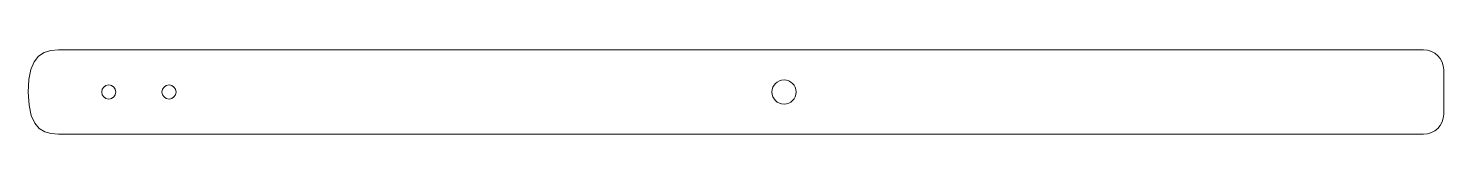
# Model space of a CAD drawing. Header units: millimetres. Extents: x 27 to 379, y 151 to 172.
import ezdxf

# ---------------------------------------------------------------- set-up
doc = ezdxf.new("R2010")
doc.units = ezdxf.units.MM

msp = doc.modelspace()

# ---------------------------------------------------------------- linework, layer by layer
at = {"color": 7, "linetype": 'Continuous', "lineweight": 15}
for p, q in [((34.6, 172.32), (374.16, 172.32)), ((379.16, 156.32), (379.16, 167.32)), ((34.6, 151.32), (374.16, 151.32))]:
    msp.add_line(p, q, dxfattribs=at)
at = {"color": 7, "linetype": 'Continuous', "lineweight": 15, "flags": 128}
for points in [[(27.1, 161.82), (27.27, 164.96), (27.76, 167.44), (28.56, 169.34), (29.64, 170.71), (31.04, 171.65), (32.71, 172.17), (34.6, 172.32)], [(34.6, 151.32), (32.79, 151.46), (31.19, 151.93), (29.81, 152.78), (28.7, 154.08), (27.83, 156), (27.29, 158.56), (27.1, 161.82)]]:
    msp.add_lwpolyline(points, dxfattribs=at)
at = {"color": 7, "linetype": 'Continuous', "lineweight": 15}
for centre, radius in [((47.1, 161.82), 1.75), ((62.1, 161.82), 1.75), ((215.08, 161.82), 3)]:
    msp.add_circle(centre, radius, dxfattribs=at)
for centre, start, end in [((374.16, 167.32), 0, 90), ((374.16, 156.32), 270, 0)]:
    msp.add_arc(centre, 5, start, end, dxfattribs=at)

doc.saveas('drawing.dxf')
